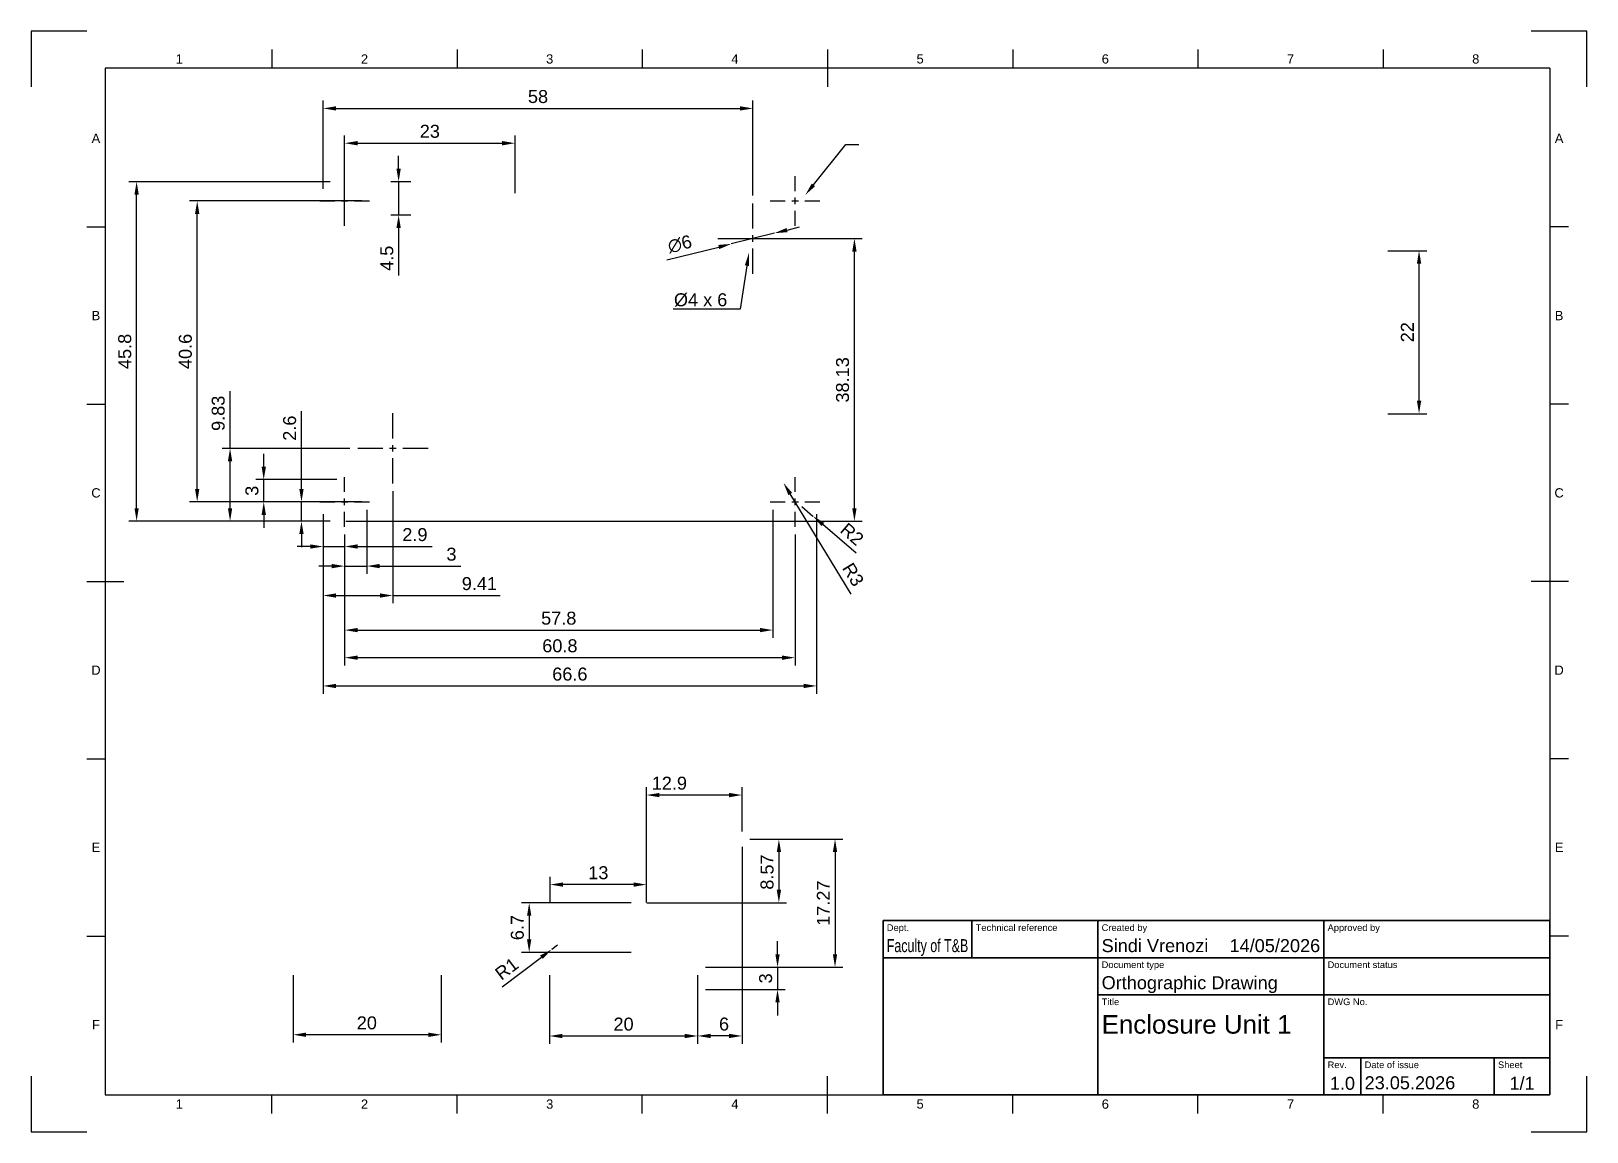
# Paper-space layout 'Box Adafruit+Xiao v11' of a CAD drawing. Header units: millimetres. Extents: x 0 to 420, y 0 to 297.
import ezdxf
from ezdxf import colors
from ezdxf.entities.mleader import LeaderData, LeaderLine
from ezdxf.enums import TextEntityAlignment as Align
from ezdxf.math import Vec2, Vec3

# ---------------------------------------------------------------- set-up
doc = ezdxf.new("R2010")
doc.units = ezdxf.units.MM
doc.header["$LTSCALE"] = 0.75
doc.linetypes.add('CENTER2', pattern=[28.575, 19.05, -3.175, 3.175, -3.175])
for name, color, linetype, lineweight in [('BORDER', 7, 'Continuous', 25), ('FD_Dimensions', 7, 'Continuous', 25), ('Hole Notes', 7, 'Continuous', 25), ('Smart Centers', 7, 'CENTER2', 25), ('TITLEBLOCK', 7, 'Continuous', 35)]:
    doc.layers.add(name, color=color, linetype=linetype, lineweight=lineweight)
doc.styles.add('FusionTitle', font='arial.ttf')
doc.styles.get("Standard").update_dxf_attribs({"font": 'arial.ttf'})
doc.dimstyles.new('Dim-ISO-25', dxfattribs={"dimtxt": 3.5, "dimasz": 3.5, "dimexe": 2.1, "dimexo": 2.1, "dimgap": 1.4, "dimtad": 1, "dimzin": 12, "dimdsep": 46, "dimtxsty": 'Standard', "dimcen": 0, "dimazin": 3, "dimtp": 0.1, "dimtm": 0.1, "dimtfac": 0.714286, "dimtmove": 0, "dimatfit": 3, "dimfxl": 1, "dimtzin": 12, "dimarcsym": 0})

# ---------------------------------------------------------------- blocks, each defined once
blk = doc.blocks.new('ISO_A3_SHEET')
at = {"layer": 'BORDER'}
for p, q in [((65, 292), (65, 287)), ((115, 292), (115, 287)), ((165, 292), (165, 287)), ((215, 292), (215, 282)), ((265, 292), (265, 287)), ((315, 292), (315, 287)), ((365, 292), (365, 287)), ((410, 287), (20, 287)), ((20, 287), (20, 10)), ((410, 287), (410, 10)), ((15, 244.16666), (20, 244.16666)), ((415, 244.16666), (410, 244.16666)), ((15, 196.33333), (20, 196.33333)), ((415, 196.33333), (410, 196.33333)), ((15, 148.5), (25, 148.5)), ((415, 148.5), (405, 148.5)), ((15, 100.66667), (20, 100.66667)), ((415, 100.66667), (410, 100.66667)), ((15, 52.83334), (20, 52.83334)), ((415, 52.83334), (410, 52.83334)), ((215, 5), (215, 15)), ((20, 10), (410, 10)), ((65, 5), (65, 10)), ((115, 5), (115, 10)), ((165, 5), (165, 10)), ((265, 5), (265, 10)), ((315, 5), (315, 10)), ((365, 5), (365, 10))]:
    blk.add_line(p, q, dxfattribs=at)
at = {"layer": 'Defpoints'}
for p, q in [((15, 297), (0, 297)), ((0, 297), (0, 282)), ((420, 297), (405, 297)), ((420, 282), (420, 297)), ((0, 15), (0, 0)), ((420, 0), (420, 15)), ((0, 0), (15, 0)), ((405, 0), (420, 0))]:
    blk.add_line(p, q, dxfattribs=at)
at = {"layer": 'BORDER', "style": 'FusionTitle'}
for s, p in [('1', (40, 289.5)), ('2', (90, 289.5)), ('3', (140, 289.5)), ('4', (190, 289.5)), ('5', (240, 289.5)), ('6', (290, 289.5)), ('7', (340, 289.5)), ('8', (390, 289.5)), ('A', (17.5, 268.08333)), ('A', (412.5, 268.08333)), ('B', (17.5, 220.25)), ('B', (412.5, 220.25)), ('C', (17.5, 172.41667)), ('C', (412.5, 172.41667)), ('D', (17.5, 124.58334)), ('D', (412.5, 124.58334)), ('E', (17.5, 76.75001)), ('E', (412.5, 76.75001)), ('F', (17.5, 28.91668)), ('F', (412.5, 28.91668)), ('1', (40, 7.5)), ('2', (90, 7.5)), ('3', (140, 7.5)), ('4', (190, 7.5)), ('5', (240, 7.5)), ('6', (290, 7.5)), ('7', (340, 7.5)), ('8', (390, 7.5))]:
    blk.add_text(s, height=2.5, dxfattribs=at).set_placement(p, align=Align.MIDDLE)
blk = doc.blocks.new('*U23')
at = {"layer": 'Smart Centers', "color": 0, "ltscale": 0.75, "transparency": 16777216}
for p, q in [((0, 2.68), (0, 6.7)), ((-6.7, 0), (-2.68, 0)), ((2.68, 0), (6.7, 0)), ((0, -6.7), (0, -2.68))]:
    blk.add_line(p, q, dxfattribs=at)
at = {"layer": 'Smart Centers', "color": 0, "linetype": 'Continuous', "ltscale": 0.75, "transparency": 16777216}
for p, q in [((-0.89, 0), (0.89, 0)), ((0, -0.89), (0, 0.89))]:
    blk.add_line(p, q, dxfattribs=at)
blk = doc.blocks.new('*U24')
at = {"layer": 'Smart Centers', "color": 0, "ltscale": 0.75, "transparency": 16777216}
for p, q in [((0, 2.68), (0, 7.5)), ((-7.5, 0), (-2.68, 0)), ((2.68, 0), (7.5, 0)), ((0, -7.5), (0, -2.68))]:
    blk.add_line(p, q, dxfattribs=at)
at = {"layer": 'Smart Centers', "color": 0, "linetype": 'Continuous', "ltscale": 0.75, "transparency": 16777216}
for p, q in [((-0.89, 0), (0.89, 0)), ((0, -0.89), (0, 0.89))]:
    blk.add_line(p, q, dxfattribs=at)
blk = doc.blocks.new('*U25')
at = {"layer": 'Smart Centers', "color": 0, "ltscale": 0.75, "transparency": 16777216}
for p, q in [((0, 2.68), (0, 7.5)), ((-7.5, 0), (-2.68, 0)), ((2.68, 0), (7.5, 0)), ((0, -7.5), (0, -2.68))]:
    blk.add_line(p, q, dxfattribs=at)
at = {"layer": 'Smart Centers', "color": 0, "linetype": 'Continuous', "ltscale": 0.75, "transparency": 16777216}
for p, q in [((-0.89, 0), (0.89, 0)), ((0, -0.89), (0, 0.89))]:
    blk.add_line(p, q, dxfattribs=at)
blk = doc.blocks.new('*U26')
at = {"layer": 'Smart Centers', "color": 0, "ltscale": 0.75, "transparency": 16777216}
for p, q in [((0, 2.68), (0, 6.7)), ((-6.7, 0), (-2.68, 0)), ((2.68, 0), (6.7, 0)), ((0, -6.7), (0, -2.68))]:
    blk.add_line(p, q, dxfattribs=at)
at = {"layer": 'Smart Centers', "color": 0, "linetype": 'Continuous', "ltscale": 0.75, "transparency": 16777216}
for p, q in [((-0.89, 0), (0.89, 0)), ((0, -0.89), (0, 0.89))]:
    blk.add_line(p, q, dxfattribs=at)
blk = doc.blocks.new('*U27')
at = {"layer": 'Smart Centers', "color": 0, "ltscale": 0.75, "transparency": 16777216}
for p, q in [((0, 2.68), (0, 6.7)), ((-6.7, 0), (-2.68, 0)), ((2.68, 0), (6.7, 0)), ((0, -6.7), (0, -2.68))]:
    blk.add_line(p, q, dxfattribs=at)
at = {"layer": 'Smart Centers', "color": 0, "linetype": 'Continuous', "ltscale": 0.75, "transparency": 16777216}
for p, q in [((-0.89, 0), (0.89, 0)), ((0, -0.89), (0, 0.89))]:
    blk.add_line(p, q, dxfattribs=at)
blk = doc.blocks.new('*U28')
at = {"layer": 'Smart Centers', "color": 0, "ltscale": 0.75, "transparency": 16777216}
for p, q in [((0, 2.68), (0, 6.7)), ((-6.7, 0), (-2.68, 0)), ((2.68, 0), (6.7, 0)), ((0, -6.7), (0, -2.68))]:
    blk.add_line(p, q, dxfattribs=at)
at = {"layer": 'Smart Centers', "color": 0, "linetype": 'Continuous', "ltscale": 0.75, "transparency": 16777216}
for p, q in [((-0.89, 0), (0.89, 0)), ((0, -0.89), (0, 0.89))]:
    blk.add_line(p, q, dxfattribs=at)
blk = doc.blocks.new('*U29')
at = {"layer": 'Smart Centers', "color": 0, "ltscale": 0.75, "transparency": 16777216}
for p, q in [((0, 2.68), (0, 9.5)), ((-9.5, 0), (-2.68, 0)), ((2.68, 0), (9.5, 0)), ((0, -9.5), (0, -2.68))]:
    blk.add_line(p, q, dxfattribs=at)
at = {"layer": 'Smart Centers', "color": 0, "linetype": 'Continuous', "ltscale": 0.75, "transparency": 16777216}
for p, q in [((-0.89, 0), (0.89, 0)), ((0, -0.89), (0, 0.89))]:
    blk.add_line(p, q, dxfattribs=at)
blk = doc.blocks.new('*U30')
at = {"layer": 'Smart Centers', "color": 0, "ltscale": 0.75, "transparency": 16777216}
for p, q in [((0, 2.68), (0, 9.5)), ((-9.5, 0), (-2.68, 0)), ((2.68, 0), (9.5, 0)), ((0, -9.5), (0, -2.68))]:
    blk.add_line(p, q, dxfattribs=at)
at = {"layer": 'Smart Centers', "color": 0, "linetype": 'Continuous', "ltscale": 0.75, "transparency": 16777216}
for p, q in [((-0.89, 0), (0.89, 0)), ((0, -0.89), (0, 0.89))]:
    blk.add_line(p, q, dxfattribs=at)
blk = doc.blocks.new('*D35')
at = {"layer": 'Defpoints', "color": 0, "transparency": 16777216}
for p in [(78.84, 168.78), (212.04, 168.78), (212.04, 120.32)]:
    blk.add_point(p, dxfattribs=at)
at = {"layer": 'FD_Dimensions', "color": 0, "lineweight": -2, "transparency": 16777216}
for p, q in [((78.84, 166.68), (78.84, 118.22)), ((212.04, 166.68), (212.04, 118.22)), ((82.34, 120.32), (208.54, 120.32))]:
    blk.add_line(p, q, dxfattribs=at)
at = {"layer": 'FD_Dimensions', "color": 0, "transparency": 16777216}
for points in [[(82.34, 120.9), (82.34, 119.73), (78.84, 120.32)], [(208.54, 120.9), (208.54, 119.73), (212.04, 120.32)]]:
    blk.add_solid(points, dxfattribs=at)
at = {"layer": 'FD_Dimensions', "color": 0, "transparency": 16777216, "insert": (145.44, 123.5), "char_height": 3.5, "attachment_point": 5}
blk.add_mtext('66.6', dxfattribs=at)
blk = doc.blocks.new('*D36')
at = {"layer": 'Defpoints', "color": 0, "transparency": 16777216}
for p in [(28.48, 256.38), (82.84, 256.38), (82.84, 164.78)]:
    blk.add_point(p, dxfattribs=at)
at = {"layer": 'FD_Dimensions', "color": 0, "lineweight": -2, "transparency": 16777216}
for p, q in [((80.74, 256.38), (26.38, 256.38)), ((28.48, 168.28), (28.48, 252.88)), ((80.74, 164.78), (26.38, 164.78))]:
    blk.add_line(p, q, dxfattribs=at)
at = {"layer": 'FD_Dimensions', "color": 0, "transparency": 16777216}
for points in [[(27.9, 252.88), (29.06, 252.88), (28.48, 256.38)], [(27.9, 168.28), (29.06, 168.28), (28.48, 164.78)]]:
    blk.add_solid(points, dxfattribs=at)
at = {"layer": 'FD_Dimensions', "color": 0, "transparency": 16777216, "insert": (25.29, 210.58), "char_height": 3.5, "attachment_point": 5, "rotation": 90}
blk.add_mtext('45.8', dxfattribs=at)
blk = doc.blocks.new('*D38')
at = {"layer": 'Defpoints', "color": 0, "transparency": 16777216}
for p in [(189.02, 239.59), (200.67, 242.48)]:
    blk.add_point(p, dxfattribs=at)
at = {"layer": 'FD_Dimensions', "color": 0, "lineweight": -2, "transparency": 16777216}
for p, q in [((204.07, 243.32), (207.46, 244.16)), ((200.67, 242.48), (189.02, 239.59)), ((171.6, 235.26), (185.63, 238.74))]:
    blk.add_line(p, q, dxfattribs=at)
at = {"layer": 'FD_Dimensions', "color": 0, "transparency": 16777216}
for points in [[(203.93, 243.89), (204.21, 242.76), (200.67, 242.48)], [(185.49, 239.31), (185.77, 238.18), (189.02, 239.59)]]:
    blk.add_solid(points, dxfattribs=at)
at = {"layer": 'FD_Dimensions', "color": 0, "transparency": 16777216, "insert": (175.12, 239.52), "char_height": 3.5, "attachment_point": 5, "rotation": 13.9412}
blk.add_mtext('∅6', dxfattribs=at)
blk = doc.blocks.new('*D39')
at = {"layer": 'Defpoints', "color": 0, "transparency": 16777216}
for p in [(194.85, 276.14), (78.84, 252.38), (194.85, 250.53)]:
    blk.add_point(p, dxfattribs=at)
at = {"layer": 'FD_Dimensions', "color": 0, "lineweight": -2, "transparency": 16777216}
for p, q in [((78.84, 254.48), (78.84, 278.24)), ((194.85, 252.63), (194.85, 278.24)), ((82.34, 276.14), (191.35, 276.14))]:
    blk.add_line(p, q, dxfattribs=at)
at = {"layer": 'FD_Dimensions', "color": 0, "transparency": 16777216}
for points in [[(82.34, 276.73), (82.34, 275.56), (78.84, 276.14)], [(191.35, 276.73), (191.35, 275.56), (194.85, 276.14)]]:
    blk.add_solid(points, dxfattribs=at)
at = {"layer": 'FD_Dimensions', "color": 0, "transparency": 16777216, "insert": (136.84, 279.33), "char_height": 3.5, "attachment_point": 5}
blk.add_mtext('58', dxfattribs=at)
blk = doc.blocks.new('*D40')
at = {"layer": 'Defpoints', "color": 0, "transparency": 16777216}
for p in [(185.35, 241.03), (222.26, 241.03), (82.84, 164.78)]:
    blk.add_point(p, dxfattribs=at)
at = {"layer": 'FD_Dimensions', "color": 0, "lineweight": -2, "transparency": 16777216}
for p, q in [((187.45, 241.03), (224.36, 241.03)), ((222.26, 168.28), (222.26, 237.53)), ((84.94, 164.78), (224.36, 164.78))]:
    blk.add_line(p, q, dxfattribs=at)
at = {"layer": 'FD_Dimensions', "color": 0, "transparency": 16777216}
for points in [[(221.68, 237.53), (222.84, 237.53), (222.26, 241.03)], [(221.68, 168.28), (222.84, 168.28), (222.26, 164.78)]]:
    blk.add_solid(points, dxfattribs=at)
at = {"layer": 'FD_Dimensions', "color": 0, "transparency": 16777216, "insert": (219.07, 202.9), "char_height": 3.5, "attachment_point": 5, "rotation": 90}
blk.add_mtext('38.13', dxfattribs=at)
blk = doc.blocks.new('*D41')
at = {"layer": 'Defpoints', "color": 0, "transparency": 16777216}
for p in [(53.71, 184.43), (88.16, 184.43), (82.84, 164.78)]:
    blk.add_point(p, dxfattribs=at)
at = {"layer": 'FD_Dimensions', "color": 0, "lineweight": -2, "transparency": 16777216}
for p, q in [((53.71, 184.43), (53.71, 199.83)), ((86.06, 184.43), (51.61, 184.43)), ((53.71, 168.28), (53.71, 180.93)), ((80.74, 164.78), (51.61, 164.78))]:
    blk.add_line(p, q, dxfattribs=at)
at = {"layer": 'FD_Dimensions', "color": 0, "transparency": 16777216}
for points in [[(53.13, 180.93), (54.29, 180.93), (53.71, 184.43)], [(53.13, 168.28), (54.29, 168.28), (53.71, 164.78)]]:
    blk.add_solid(points, dxfattribs=at)
at = {"layer": 'FD_Dimensions', "color": 0, "transparency": 16777216, "insert": (50.52, 193.88), "char_height": 3.5, "attachment_point": 5, "rotation": 90}
blk.add_mtext('9.83', dxfattribs=at)
blk = doc.blocks.new('*D42')
at = {"layer": 'Defpoints', "color": 0, "transparency": 16777216}
for p in [(97.66, 174.93), (78.84, 168.78), (97.66, 144.72)]:
    blk.add_point(p, dxfattribs=at)
at = {"layer": 'FD_Dimensions', "color": 0, "lineweight": -2, "transparency": 16777216}
for p, q in [((97.66, 172.83), (97.66, 142.62)), ((78.84, 166.68), (78.84, 142.62)), ((82.34, 144.72), (94.16, 144.72)), ((97.66, 144.72), (126.63, 144.72))]:
    blk.add_line(p, q, dxfattribs=at)
at = {"layer": 'FD_Dimensions', "color": 0, "transparency": 16777216}
for points in [[(82.34, 145.3), (82.34, 144.14), (78.84, 144.72)], [(94.16, 145.3), (94.16, 144.14), (97.66, 144.72)]]:
    blk.add_solid(points, dxfattribs=at)
at = {"layer": 'FD_Dimensions', "color": 0, "transparency": 16777216, "insert": (121.02, 147.91), "char_height": 3.5, "attachment_point": 5}
blk.add_mtext('9.41', dxfattribs=at)
blk = doc.blocks.new('*D43')
at = {"layer": 'Defpoints', "color": 0, "transparency": 16777216}
for p in [(191.94, 78.97), (179.94, 44.42), (217.03, 44.42)]:
    blk.add_point(p, dxfattribs=at)
at = {"layer": 'FD_Dimensions', "color": 0, "lineweight": -2, "transparency": 16777216}
for p, q in [((194.04, 78.97), (219.13, 78.97)), ((217.03, 75.47), (217.03, 47.92)), ((182.04, 44.42), (219.13, 44.42))]:
    blk.add_line(p, q, dxfattribs=at)
at = {"layer": 'FD_Dimensions', "color": 0, "transparency": 16777216}
for points in [[(216.44, 75.47), (217.61, 75.47), (217.03, 78.97)], [(216.44, 47.92), (217.61, 47.92), (217.03, 44.42)]]:
    blk.add_solid(points, dxfattribs=at)
at = {"layer": 'FD_Dimensions', "color": 0, "transparency": 16777216, "insert": (213.87, 61.7), "char_height": 3.5, "attachment_point": 5, "rotation": 90}
blk.add_mtext('17.27', dxfattribs=at)
blk = doc.blocks.new('*D44')
at = {"layer": 'Defpoints', "color": 0, "transparency": 16777216}
for p in [(166.13, 90.88), (191.94, 78.97), (166.13, 59.82)]:
    blk.add_point(p, dxfattribs=at)
at = {"layer": 'FD_Dimensions', "color": 0, "lineweight": -2, "transparency": 16777216}
for p, q in [((166.13, 61.92), (166.13, 92.98)), ((191.94, 81.07), (191.94, 92.98)), ((188.44, 90.88), (169.63, 90.88))]:
    blk.add_line(p, q, dxfattribs=at)
at = {"layer": 'FD_Dimensions', "color": 0, "transparency": 16777216}
for points in [[(169.63, 91.46), (169.63, 90.29), (166.13, 90.88)], [(188.44, 91.46), (188.44, 90.29), (191.94, 90.88)]]:
    blk.add_solid(points, dxfattribs=at)
at = {"layer": 'FD_Dimensions', "color": 0, "transparency": 16777216, "insert": (172.31, 94.06), "char_height": 3.5, "attachment_point": 5}
blk.add_mtext('12.9', dxfattribs=at)
blk = doc.blocks.new('*D45')
at = {"layer": 'Defpoints', "color": 0, "transparency": 16777216}
for p in [(191.94, 78.97), (164.13, 61.82), (201.87, 61.82)]:
    blk.add_point(p, dxfattribs=at)
at = {"layer": 'FD_Dimensions', "color": 0, "lineweight": -2, "transparency": 16777216}
for p, q in [((194.04, 78.97), (203.97, 78.97)), ((201.87, 75.47), (201.87, 65.32)), ((166.23, 61.82), (203.97, 61.82))]:
    blk.add_line(p, q, dxfattribs=at)
at = {"layer": 'FD_Dimensions', "color": 0, "transparency": 16777216}
for points in [[(201.29, 75.47), (202.46, 75.47), (201.87, 78.97)], [(201.29, 65.32), (202.46, 65.32), (201.87, 61.82)]]:
    blk.add_solid(points, dxfattribs=at)
at = {"layer": 'FD_Dimensions', "color": 0, "transparency": 16777216, "insert": (198.69, 70.1), "char_height": 3.5, "attachment_point": 5, "rotation": 90}
blk.add_mtext('8.57', dxfattribs=at)
blk = doc.blocks.new('*D46')
at = {"layer": 'Defpoints', "color": 0, "transparency": 16777216}
for p in [(191.94, 78.97), (179.94, 44.42), (179.94, 25.88)]:
    blk.add_point(p, dxfattribs=at)
at = {"layer": 'FD_Dimensions', "color": 0, "lineweight": -2, "transparency": 16777216}
for p, q in [((191.94, 76.87), (191.94, 23.78)), ((179.94, 42.32), (179.94, 23.78)), ((188.44, 25.88), (183.44, 25.88))]:
    blk.add_line(p, q, dxfattribs=at)
at = {"layer": 'FD_Dimensions', "color": 0, "transparency": 16777216}
for points in [[(183.44, 26.46), (183.44, 25.3), (179.94, 25.88)], [(188.44, 26.46), (188.44, 25.3), (191.94, 25.88)]]:
    blk.add_solid(points, dxfattribs=at)
at = {"layer": 'FD_Dimensions', "color": 0, "transparency": 16777216, "insert": (187.06, 29.07), "char_height": 3.5, "attachment_point": 5}
blk.add_mtext('6', dxfattribs=at)
blk = doc.blocks.new('*D47')
at = {"layer": 'Defpoints', "color": 0, "transparency": 16777216}
for p in [(140.13, 66.72), (140.13, 59.82), (166.13, 59.82)]:
    blk.add_point(p, dxfattribs=at)
at = {"layer": 'FD_Dimensions', "color": 0, "lineweight": -2, "transparency": 16777216}
for p, q in [((140.13, 61.92), (140.13, 68.82)), ((166.13, 61.92), (166.13, 68.82)), ((162.63, 66.72), (143.63, 66.72))]:
    blk.add_line(p, q, dxfattribs=at)
at = {"layer": 'FD_Dimensions', "color": 0, "transparency": 16777216}
for points in [[(143.63, 67.3), (143.63, 66.13), (140.13, 66.72)], [(162.63, 67.3), (162.63, 66.13), (166.13, 66.72)]]:
    blk.add_solid(points, dxfattribs=at)
at = {"layer": 'FD_Dimensions', "color": 0, "transparency": 16777216, "insert": (153.13, 69.9), "char_height": 3.5, "attachment_point": 5}
blk.add_mtext('13', dxfattribs=at)
blk = doc.blocks.new('*D48')
at = {"layer": 'Defpoints', "color": 0, "transparency": 16777216}
for p in [(164.13, 61.82), (134.46, 48.42), (164.13, 48.42)]:
    blk.add_point(p, dxfattribs=at)
at = {"layer": 'FD_Dimensions', "color": 0, "lineweight": -2, "transparency": 16777216}
for p, q in [((162.03, 61.82), (132.36, 61.82)), ((134.46, 58.32), (134.46, 51.92)), ((162.03, 48.42), (132.36, 48.42))]:
    blk.add_line(p, q, dxfattribs=at)
at = {"layer": 'FD_Dimensions', "color": 0, "transparency": 16777216}
for points in [[(133.88, 58.32), (135.04, 58.32), (134.46, 61.82)], [(133.88, 51.92), (135.04, 51.92), (134.46, 48.42)]]:
    blk.add_solid(points, dxfattribs=at)
at = {"layer": 'FD_Dimensions', "color": 0, "transparency": 16777216, "insert": (131.27, 55.12), "char_height": 3.5, "attachment_point": 5, "rotation": 90}
blk.add_mtext('6.7', dxfattribs=at)
blk = doc.blocks.new('*D49')
at = {"layer": 'Defpoints', "color": 0, "transparency": 16777216}
for p in [(84.64, 163.28), (206.24, 163.28), (206.24, 127.95)]:
    blk.add_point(p, dxfattribs=at)
at = {"layer": 'FD_Dimensions', "color": 0, "lineweight": -2, "transparency": 16777216}
for p, q in [((84.64, 161.18), (84.64, 125.85)), ((206.24, 161.18), (206.24, 125.85)), ((88.14, 127.95), (202.74, 127.95))]:
    blk.add_line(p, q, dxfattribs=at)
at = {"layer": 'FD_Dimensions', "color": 0, "transparency": 16777216}
for points in [[(88.14, 128.53), (88.14, 127.36), (84.64, 127.95)], [(202.74, 128.53), (202.74, 127.36), (206.24, 127.95)]]:
    blk.add_solid(points, dxfattribs=at)
at = {"layer": 'FD_Dimensions', "color": 0, "transparency": 16777216, "insert": (142.75, 131.13), "char_height": 3.5, "attachment_point": 5}
blk.add_mtext('60.8', dxfattribs=at)
blk = doc.blocks.new('*D50')
at = {"layer": 'Defpoints', "color": 0, "transparency": 16777216}
for p in [(200.24, 169.98), (84.64, 163.28), (200.24, 135.39)]:
    blk.add_point(p, dxfattribs=at)
at = {"layer": 'FD_Dimensions', "color": 0, "lineweight": -2, "transparency": 16777216}
for p, q in [((200.24, 167.88), (200.24, 133.29)), ((84.64, 161.18), (84.64, 133.29)), ((88.14, 135.39), (196.74, 135.39))]:
    blk.add_line(p, q, dxfattribs=at)
at = {"layer": 'FD_Dimensions', "color": 0, "transparency": 16777216}
for points in [[(88.14, 135.97), (88.14, 134.81), (84.64, 135.39)], [(196.74, 135.97), (196.74, 134.81), (200.24, 135.39)]]:
    blk.add_solid(points, dxfattribs=at)
at = {"layer": 'FD_Dimensions', "color": 0, "transparency": 16777216, "insert": (142.44, 138.58), "char_height": 3.5, "attachment_point": 5}
blk.add_mtext('57.8', dxfattribs=at)
blk = doc.blocks.new('*D51')
at = {"layer": 'Defpoints', "color": 0, "transparency": 16777216}
for p in [(44.84, 251.18), (91.34, 251.18), (91.34, 169.98)]:
    blk.add_point(p, dxfattribs=at)
at = {"layer": 'FD_Dimensions', "color": 0, "lineweight": -2, "transparency": 16777216}
for p, q in [((89.24, 251.18), (42.74, 251.18)), ((44.84, 173.48), (44.84, 247.68)), ((89.24, 169.98), (42.74, 169.98))]:
    blk.add_line(p, q, dxfattribs=at)
at = {"layer": 'FD_Dimensions', "color": 0, "transparency": 16777216}
for points in [[(44.25, 247.68), (45.42, 247.68), (44.84, 251.18)], [(44.25, 173.48), (45.42, 173.48), (44.84, 169.98)]]:
    blk.add_solid(points, dxfattribs=at)
at = {"layer": 'FD_Dimensions', "color": 0, "transparency": 16777216, "insert": (41.65, 210.58), "char_height": 3.5, "attachment_point": 5, "rotation": 90}
blk.add_mtext('40.6', dxfattribs=at)
blk = doc.blocks.new('*D52')
at = {"layer": 'Defpoints', "color": 0, "transparency": 16777216}
for p in [(90.64, 169.98), (84.64, 163.28), (90.64, 152.66)]:
    blk.add_point(p, dxfattribs=at)
at = {"layer": 'FD_Dimensions', "color": 0, "lineweight": -2, "transparency": 16777216}
for p, q in [((90.64, 167.88), (90.64, 150.56)), ((84.64, 161.18), (84.64, 150.56)), ((81.14, 152.66), (77.64, 152.66)), ((84.64, 152.66), (90.64, 152.66)), ((94.14, 152.66), (116.02, 152.66))]:
    blk.add_line(p, q, dxfattribs=at)
at = {"layer": 'FD_Dimensions', "color": 0, "transparency": 16777216}
for points in [[(81.14, 153.24), (81.14, 152.07), (84.64, 152.66)], [(94.14, 153.24), (94.14, 152.07), (90.64, 152.66)]]:
    blk.add_solid(points, dxfattribs=at)
at = {"layer": 'FD_Dimensions', "color": 0, "transparency": 16777216, "insert": (113.48, 155.85), "char_height": 3.5, "attachment_point": 5}
blk.add_mtext('3', dxfattribs=at)
blk = doc.blocks.new('*D53')
at = {"layer": 'Defpoints', "color": 0, "transparency": 16777216}
for p in [(62.8, 175.98), (84.64, 175.98), (91.34, 169.98)]:
    blk.add_point(p, dxfattribs=at)
at = {"layer": 'FD_Dimensions', "color": 0, "lineweight": -2, "transparency": 16777216}
for p, q in [((62.8, 179.48), (62.8, 182.98)), ((82.54, 175.98), (60.7, 175.98)), ((62.8, 169.98), (62.8, 175.98)), ((89.24, 169.98), (60.7, 169.98)), ((62.8, 166.48), (62.8, 162.98))]:
    blk.add_line(p, q, dxfattribs=at)
at = {"layer": 'FD_Dimensions', "color": 0, "transparency": 16777216}
for points in [[(62.22, 179.48), (63.39, 179.48), (62.8, 175.98)], [(62.22, 166.48), (63.39, 166.48), (62.8, 169.98)]]:
    blk.add_solid(points, dxfattribs=at)
at = {"layer": 'FD_Dimensions', "color": 0, "transparency": 16777216, "insert": (59.62, 172.98), "char_height": 3.5, "attachment_point": 5, "rotation": 90}
blk.add_mtext('3', dxfattribs=at)
blk = doc.blocks.new('*D54')
at = {"layer": 'Defpoints', "color": 0, "transparency": 16777216}
for p in [(70.74, 44.42), (110.74, 44.42), (70.74, 26.2)]:
    blk.add_point(p, dxfattribs=at)
at = {"layer": 'FD_Dimensions', "color": 0, "lineweight": -2, "transparency": 16777216}
for p, q in [((70.74, 42.32), (70.74, 24.1)), ((110.74, 42.32), (110.74, 24.1)), ((107.24, 26.2), (74.24, 26.2))]:
    blk.add_line(p, q, dxfattribs=at)
at = {"layer": 'FD_Dimensions', "color": 0, "transparency": 16777216}
for points in [[(74.24, 26.78), (74.24, 25.62), (70.74, 26.2)], [(107.24, 26.78), (107.24, 25.62), (110.74, 26.2)]]:
    blk.add_solid(points, dxfattribs=at)
at = {"layer": 'FD_Dimensions', "color": 0, "transparency": 16777216, "insert": (90.63, 29.39), "char_height": 3.5, "attachment_point": 5}
blk.add_mtext('20', dxfattribs=at)
blk = doc.blocks.new('*D55')
at = {"layer": 'Defpoints', "color": 0, "transparency": 16777216}
for p in [(139.94, 44.42), (179.94, 44.42), (139.94, 25.86)]:
    blk.add_point(p, dxfattribs=at)
at = {"layer": 'FD_Dimensions', "color": 0, "lineweight": -2, "transparency": 16777216}
for p, q in [((139.94, 42.32), (139.94, 23.76)), ((179.94, 42.32), (179.94, 23.76)), ((176.44, 25.86), (143.44, 25.86))]:
    blk.add_line(p, q, dxfattribs=at)
at = {"layer": 'FD_Dimensions', "color": 0, "transparency": 16777216}
for points in [[(143.44, 26.45), (143.44, 25.28), (139.94, 25.86)], [(176.44, 26.45), (176.44, 25.28), (179.94, 25.86)]]:
    blk.add_solid(points, dxfattribs=at)
at = {"layer": 'FD_Dimensions', "color": 0, "transparency": 16777216, "insert": (159.94, 29.05), "char_height": 3.5, "attachment_point": 5}
blk.add_mtext('20', dxfattribs=at)
blk = doc.blocks.new('*D56')
at = {"layer": 'Defpoints', "color": 0, "transparency": 16777216}
for p in [(179.94, 44.42), (179.94, 38.42), (201.5, 38.42)]:
    blk.add_point(p, dxfattribs=at)
at = {"layer": 'FD_Dimensions', "color": 0, "lineweight": -2, "transparency": 16777216}
for p, q in [((201.5, 47.92), (201.5, 51.42)), ((182.04, 44.42), (203.6, 44.42)), ((201.5, 44.42), (201.5, 38.42)), ((182.04, 38.42), (203.6, 38.42)), ((201.5, 34.92), (201.5, 31.42))]:
    blk.add_line(p, q, dxfattribs=at)
at = {"layer": 'FD_Dimensions', "color": 0, "transparency": 16777216}
for points in [[(200.92, 47.92), (202.08, 47.92), (201.5, 44.42)], [(200.92, 34.92), (202.08, 34.92), (201.5, 38.42)]]:
    blk.add_solid(points, dxfattribs=at)
at = {"layer": 'FD_Dimensions', "color": 0, "transparency": 16777216, "insert": (198.31, 41.42), "char_height": 3.5, "attachment_point": 5, "rotation": 90}
blk.add_mtext('3', dxfattribs=at)
blk = doc.blocks.new('*D57')
at = {"layer": 'Defpoints', "color": 0, "transparency": 16777216}
for p in [(142.13, 50.42), (140.53, 49.22)]:
    blk.add_point(p, dxfattribs=at)
at = {"layer": 'FD_Dimensions', "color": 0, "lineweight": -2, "transparency": 16777216}
for p, q in [((142.13, 50.42), (140.53, 49.22)), ((127.2, 39.15), (137.74, 47.11))]:
    blk.add_line(p, q, dxfattribs=at)
at = {"layer": 'FD_Dimensions', "color": 0, "transparency": 16777216}
blk.add_solid([(137.39, 47.58), (138.09, 46.65), (140.53, 49.22)], dxfattribs=at)
at = {"layer": 'FD_Dimensions', "color": 0, "transparency": 16777216, "insert": (128.39, 44.01), "char_height": 3.5, "attachment_point": 5, "rotation": 37.0423}
blk.add_mtext('R1', dxfattribs=at)
blk = doc.blocks.new('*D58')
at = {"layer": 'Defpoints', "color": 0, "transparency": 16777216}
for p in [(78.84, 168.78), (84.64, 163.28), (84.64, 157.94)]:
    blk.add_point(p, dxfattribs=at)
at = {"layer": 'FD_Dimensions', "color": 0, "lineweight": -2, "transparency": 16777216}
for p, q in [((78.84, 166.68), (78.84, 155.84)), ((84.64, 161.18), (84.64, 155.84)), ((75.34, 157.94), (71.84, 157.94)), ((78.84, 157.94), (84.64, 157.94)), ((88.14, 157.94), (108.23, 157.94))]:
    blk.add_line(p, q, dxfattribs=at)
at = {"layer": 'FD_Dimensions', "color": 0, "transparency": 16777216}
for points in [[(75.34, 158.52), (75.34, 157.36), (78.84, 157.94)], [(88.14, 158.52), (88.14, 157.36), (84.64, 157.94)]]:
    blk.add_solid(points, dxfattribs=at)
at = {"layer": 'FD_Dimensions', "color": 0, "transparency": 16777216, "insert": (103.61, 161.13), "char_height": 3.5, "attachment_point": 5}
blk.add_mtext('2.9', dxfattribs=at)
blk = doc.blocks.new('*D59')
at = {"layer": 'Defpoints', "color": 0, "transparency": 16777216}
for p in [(72.99, 169.98), (77.94, 169.98), (82.84, 164.78)]:
    blk.add_point(p, dxfattribs=at)
at = {"layer": 'FD_Dimensions', "color": 0, "lineweight": -2, "transparency": 16777216}
for p, q in [((72.99, 173.48), (72.99, 194.49)), ((75.84, 169.98), (70.89, 169.98)), ((72.99, 164.78), (72.99, 169.98)), ((80.74, 164.78), (70.89, 164.78)), ((72.99, 161.28), (72.99, 157.78))]:
    blk.add_line(p, q, dxfattribs=at)
at = {"layer": 'FD_Dimensions', "color": 0, "transparency": 16777216}
for points in [[(72.41, 173.48), (73.57, 173.48), (72.99, 169.98)], [(72.41, 161.28), (73.57, 161.28), (72.99, 164.78)]]:
    blk.add_solid(points, dxfattribs=at)
at = {"layer": 'FD_Dimensions', "color": 0, "transparency": 16777216, "insert": (69.8, 189.87), "char_height": 3.5, "attachment_point": 5, "rotation": 90}
blk.add_mtext('2.6', dxfattribs=at)
blk = doc.blocks.new('*D60')
at = {"layer": 'Defpoints', "color": 0, "transparency": 16777216}
for p in [(130.64, 266.76), (130.64, 251.18), (84.64, 244.48)]:
    blk.add_point(p, dxfattribs=at)
at = {"layer": 'FD_Dimensions', "color": 0, "lineweight": -2, "transparency": 16777216}
for p, q in [((84.64, 246.58), (84.64, 268.86)), ((130.64, 253.28), (130.64, 268.86)), ((88.14, 266.76), (127.14, 266.76))]:
    blk.add_line(p, q, dxfattribs=at)
at = {"layer": 'FD_Dimensions', "color": 0, "transparency": 16777216}
for points in [[(88.14, 267.35), (88.14, 266.18), (84.64, 266.76)], [(127.14, 267.35), (127.14, 266.18), (130.64, 266.76)]]:
    blk.add_solid(points, dxfattribs=at)
at = {"layer": 'FD_Dimensions', "color": 0, "transparency": 16777216, "insert": (107.64, 269.95), "char_height": 3.5, "attachment_point": 5}
blk.add_mtext('23', dxfattribs=at)
blk = doc.blocks.new('*D61')
at = {"layer": 'Defpoints', "color": 0, "transparency": 16777216}
for p in [(208.04, 168.78), (211.07, 166.17)]:
    blk.add_point(p, dxfattribs=at)
at = {"layer": 'FD_Dimensions', "color": 0, "lineweight": -2, "transparency": 16777216}
for p, q in [((208.04, 168.78), (211.07, 166.17)), ((222.76, 156.13), (213.73, 163.89))]:
    blk.add_line(p, q, dxfattribs=at)
at = {"layer": 'FD_Dimensions', "color": 0, "transparency": 16777216}
blk.add_solid([(214.11, 164.33), (213.35, 163.45), (211.07, 166.17)], dxfattribs=at)
at = {"layer": 'FD_Dimensions', "color": 0, "transparency": 16777216, "insert": (221.63, 161.27), "char_height": 3.5, "attachment_point": 5, "rotation": 319.3426}
blk.add_mtext('R2', dxfattribs=at)
blk = doc.blocks.new('*D62')
at = {"layer": 'Defpoints', "color": 0, "transparency": 16777216}
for p in [(206.24, 169.98), (209.36, 164.85)]:
    blk.add_point(p, dxfattribs=at)
at = {"layer": 'FD_Dimensions', "color": 0, "lineweight": -2, "transparency": 16777216}
blk.add_line((221.38, 145.11), (204.94, 172.11), dxfattribs=at)
at = {"layer": 'FD_Dimensions', "color": 0, "transparency": 16777216}
blk.add_solid([(205.44, 172.42), (204.44, 171.81), (203.12, 175.1)], dxfattribs=at)
at = {"layer": 'FD_Dimensions', "color": 0, "transparency": 16777216, "insert": (221.91, 150.37), "char_height": 3.5, "attachment_point": 5, "rotation": 301.339}
blk.add_mtext('R3', dxfattribs=at)
blk = doc.blocks.new('*D63')
at = {"layer": 'Defpoints', "color": 0, "transparency": 16777216}
for p in [(99.21, 256.38), (104.64, 256.38), (104.64, 247.38)]:
    blk.add_point(p, dxfattribs=at)
at = {"layer": 'FD_Dimensions', "color": 0, "lineweight": -2, "transparency": 16777216}
for p, q in [((99.21, 259.88), (99.21, 263.38)), ((102.54, 256.38), (97.11, 256.38)), ((99.21, 256.38), (99.21, 247.38)), ((102.54, 247.38), (97.11, 247.38)), ((99.21, 243.88), (99.21, 231.04))]:
    blk.add_line(p, q, dxfattribs=at)
at = {"layer": 'FD_Dimensions', "color": 0, "transparency": 16777216}
for points in [[(98.63, 259.88), (99.8, 259.88), (99.21, 256.38)], [(98.63, 243.88), (99.8, 243.88), (99.21, 247.38)]]:
    blk.add_solid(points, dxfattribs=at)
at = {"layer": 'FD_Dimensions', "color": 0, "transparency": 16777216, "insert": (96.03, 235.71), "char_height": 3.5, "attachment_point": 5, "rotation": 90}
blk.add_mtext('4.5', dxfattribs=at)
blk = doc.blocks.new('*D65')
at = {"layer": 'Defpoints', "color": 0, "transparency": 16777216}
for p in [(364.19, 237.76), (374.69, 237.76), (364.19, 193.76)]:
    blk.add_point(p, dxfattribs=at)
at = {"layer": 'FD_Dimensions', "color": 0, "lineweight": -2, "transparency": 16777216}
for p, q in [((366.29, 237.76), (376.79, 237.76)), ((374.69, 197.26), (374.69, 234.26)), ((366.29, 193.76), (376.79, 193.76))]:
    blk.add_line(p, q, dxfattribs=at)
at = {"layer": 'FD_Dimensions', "color": 0, "transparency": 16777216}
for points in [[(374.11, 234.26), (375.28, 234.26), (374.69, 237.76)], [(374.11, 197.26), (375.28, 197.26), (374.69, 193.76)]]:
    blk.add_solid(points, dxfattribs=at)
at = {"layer": 'FD_Dimensions', "color": 0, "transparency": 16777216, "insert": (371.54, 215.76), "char_height": 3.5, "attachment_point": 5, "rotation": 90}
blk.add_mtext('22', dxfattribs=at)
blk = doc.blocks.new('ISO_TITLEBLOCK')
at = {"layer": 'TITLEBLOCK'}
for p, q in [((0, 47), (-180, 47)), ((-180, 47), (-180, 0)), ((-156, 37), (-156, 47)), ((-122, 0), (-122, 47)), ((-61, 0), (-61, 47)), ((0, 0), (0, 47)), ((-180, 37), (0, 37)), ((-122, 27), (0, 27)), ((-61, 10), (0, 10)), ((-51, 0), (-51, 10)), ((-15, 0), (-15, 10)), ((-180, 0), (0, 0))]:
    blk.add_line(p, q, dxfattribs=at)
at = {"layer": 'TITLEBLOCK', "style": 'FusionTitle'}
for s, p in [('Dept.', (-179, 46)), ('Technical reference', (-155, 46)), ('Created by', (-121, 46)), ('Approved by', (-60, 46)), ('Document type', (-121, 36)), ('Document status', (-60, 36)), ('Title', (-121, 26)), ('DWG No.', (-60, 26)), ('Rev.', (-60, 9)), ('Date of issue', (-50, 9)), ('Sheet', (-14, 9))]:
    blk.add_text(s, height=1.8, dxfattribs=at).set_placement(p, align=Align.TOP_LEFT)
for tag, height, p in [('DEPT', 3.5, (-179, 42)), ('TECHNICAL_REFERENCE', 3.5, (-155, 42)), ('CREATED_BY', 3.5, (-121, 42)), ('APPROVED_BY', 3.5, (-60, 42)), ('DOCUMENT_TYPE', 3.5, (-121, 32)), ('DOCUMENT_STATUS', 3.5, (-60, 32)), ('TITLE_1', 5, (-121, 21.5)), ('TITLE_2', 5, (-121, 14)), ('TITLE_3', 5, (-121, 6.5)), ('DATE_OF_ISSUE', 3.5, (-50, 5))]:
    blk.add_attdef(tag, text='', height=height, dxfattribs=at).set_placement(p, align=Align.TOP_LEFT)
for tag, p in [('CREATED_DATE', (-62, 42)), ('APPROVED_DATE', (-0.99, 42))]:
    blk.add_attdef(tag, text='', height=3.5, dxfattribs=at).set_placement(p, align=Align.TOP_RIGHT)
for tag, height, p in [('DRAWING_NUMBER', 5, (-30.5, 19.75)), ('REV', 3.5, (-56, 4.85)), ('SHEET', 3.5, (-7.5, 4.85))]:
    blk.add_attdef(tag, text='', height=height, dxfattribs=at).set_placement(p, align=Align.TOP_CENTER)

psp = doc.layouts.new('Box Adafruit+Xiao v11')

# ---------------------------------------------------------------- block references
at = {"layer": 'BORDER'}
psp.add_blockref('ISO_A3_SHEET', (0, 0), dxfattribs=at)
at = {"layer": 'Smart Centers', "ltscale": 0.75}
for name, p in [('*U23', (84.639, 251.177)), ('*U28', (206.239, 251.177)), ('*U29', (194.847, 241.033)), ('*U24', (194.847, 241.033)), ('*U30', (97.66, 184.434)), ('*U25', (97.66, 184.434)), ('*U26', (84.639, 169.977)), ('*U27', (206.239, 169.977))]:
    psp.add_blockref(name, p, dxfattribs=at)
at = {"layer": 'TITLEBLOCK'}
ref = psp.add_blockref('ISO_TITLEBLOCK', (410, 10), dxfattribs=at)
ref.add_attrib('DATE_OF_ISSUE', '23.05.2026', dxfattribs={"height": 3.5, "style": 'FusionTitle'}).set_placement((360, 15), align=Align.TOP_LEFT)
ref.add_attrib('REV', '1.0', dxfattribs={"height": 3.5, "style": 'FusionTitle'}).set_placement((354, 14.85), align=Align.TOP_CENTER)
ref.add_attrib('DOCUMENT_TYPE', 'Orthographic Drawing', dxfattribs={"height": 3.5, "style": 'FusionTitle'}).set_placement((289, 42), align=Align.TOP_LEFT)
ref.add_attrib('CREATED_DATE', '14/05/2026', dxfattribs={"height": 3.5, "style": 'FusionTitle'}).set_placement((348, 52), align=Align.TOP_RIGHT)
ref.add_attrib('SHEET', '1/1', dxfattribs={"height": 3.5, "style": 'FusionTitle'}).set_placement((402.5, 14.85), align=Align.TOP_CENTER)
ref.add_attrib('TITLE_1', 'Enclosure Unit 1', dxfattribs={"height": 5, "style": 'FusionTitle'}).set_placement((289, 31.5), align=Align.TOP_LEFT)
ref.add_attrib('CREATED_BY', 'Sindi Vrenozi', dxfattribs={"height": 3.5, "style": 'FusionTitle'}).set_placement((289, 52), align=Align.TOP_LEFT)
ref.add_attrib('DEPT', 'Faculty of T&B', dxfattribs={"height": 3.5, "style": 'FusionTitle', "width": 0.686225}).set_placement((231, 52), align=Align.TOP_LEFT)

# ---------------------------------------------------------------- dimensions: what is measured, and where the dimension line sits
at = {"layer": 'FD_Dimensions', "transparency": 33554687}
for base, p1, p2, picture, middle in [((194.847, 276.145), (78.839, 252.377), (194.847, 250.533), '*D39', (136.843, 276.145)), ((97.66, 144.719), (78.839, 168.777), (97.66, 174.934), '*D42', (121.02, 144.719)), ((84.639, 157.939), (78.839, 168.777), (84.639, 163.277), '*D58', (103.613, 157.939)), ((90.639, 152.657), (84.639, 163.277), (90.639, 169.977), '*D52', (113.477, 152.657)), ((212.039, 120.316), (78.839, 168.777), (212.039, 168.777), '*D35', (145.439, 120.316)), ((200.239, 135.391), (84.639, 163.277), (200.239, 169.977), '*D50', (142.439, 135.391)), ((206.239, 127.945), (84.639, 163.277), (206.239, 163.277), '*D49', (142.746, 127.945)), ((166.13, 90.877), (191.935, 78.97), (166.13, 59.825), '*D44', (172.313, 90.877)), ((179.935, 25.881), (191.935, 78.97), (179.935, 44.425), '*D46', (187.058, 25.881)), ((140.13, 66.716), (166.13, 59.825), (140.13, 59.825), '*D47', (153.13, 66.716)), ((70.735, 26.199), (110.735, 44.425), (70.735, 44.425), '*D54', (90.631, 26.199)), ((139.935, 25.864), (179.935, 44.425), (139.935, 44.425), '*D55', (159.935, 25.864))]:
    dim = psp.add_linear_dim(base=base, p1=p1, p2=p2, dimstyle='Dim-ISO-25', override={"dimlfac": -0.5}, dxfattribs=at)
    dim.commit()
    dim.dimension.update_dxf_attribs({"geometry": picture, "text_midpoint": middle, "dimtype": 160})
dim = psp.add_linear_dim(base=(130.644, 266.763), p1=(84.639, 244.477), p2=(130.644, 251.177), dimstyle='Dim-ISO-25', override={"dimlfac": -0.5}, dxfattribs=at)
dim.commit()
dim.dimension.update_dxf_attribs({"geometry": '*D60', "text_midpoint": (107.641, 269.951)})
at = {"layer": 'FD_Dimensions'}
dim = psp.add_linear_dim(base=(99.213, 256.377), p1=(104.644, 247.377), p2=(104.644, 256.377), angle=90, dimstyle='Dim-ISO-25', override={"dimlfac": -0.5}, dxfattribs=at)
dim.commit()
dim.dimension.update_dxf_attribs({"geometry": '*D63', "text_midpoint": (99.213, 235.707), "dimtype": 161})
at = {"layer": 'FD_Dimensions', "transparency": 33554687}
for base, p1, p2, picture, middle in [((28.481, 256.377), (82.839, 164.777), (82.839, 256.377), '*D36', (28.481, 210.577)), ((44.838, 251.177), (91.339, 169.977), (91.339, 251.177), '*D51', (44.838, 210.577)), ((53.711, 184.434), (82.839, 164.777), (88.16, 184.434), '*D41', (53.711, 193.88)), ((72.989, 169.977), (82.839, 164.777), (77.939, 169.977), '*D59', (72.989, 189.872)), ((62.804, 175.977), (91.339, 169.977), (84.639, 175.977), '*D53', (62.804, 172.977)), ((201.875, 61.825), (191.935, 78.97), (164.13, 61.825), '*D45', (201.875, 70.102)), ((217.027, 44.425), (191.935, 78.97), (179.935, 44.425), '*D43', (217.027, 61.697)), ((134.46, 48.425), (164.13, 61.825), (164.13, 48.425), '*D48', (134.46, 55.125)), ((201.5, 38.425), (179.935, 44.425), (179.935, 38.425), '*D56', (201.5, 41.425))]:
    dim = psp.add_linear_dim(base=base, p1=p1, p2=p2, angle=90, dimstyle='Dim-ISO-25', override={"dimlfac": -0.5}, dxfattribs=at)
    dim.commit()
    dim.dimension.update_dxf_attribs({"geometry": picture, "text_midpoint": middle, "dimtype": 160})
dim = psp.add_diameter_dim_2p(p1=(200.67, 242.478), p2=(189.024, 239.587), dimstyle='Dim-ISO-25', override={"dimlfac": -0.5}, dxfattribs=at)
dim.commit()
dim.dimension.update_dxf_attribs({"geometry": '*D38', "text_midpoint": (175.915, 236.333), "dimtype": 163})
dim = psp.add_linear_dim(base=(222.261, 241.033), p1=(82.839, 164.777), p2=(185.347, 241.033), angle=90, dimstyle='Dim-ISO-25', override={"dimlfac": -0.5}, dxfattribs=at)
dim.commit()
dim.dimension.update_dxf_attribs({"geometry": '*D40', "text_midpoint": (219.073, 202.905)})
at = {"layer": 'FD_Dimensions'}
dim = psp.add_aligned_dim(p1=(364.193, 193.761), p2=(364.193, 237.761), distance=-10.5, dimstyle='Dim-ISO-25', override={"dimlfac": -0.5, "dimclrd": 0, "dimclre": 0}, dxfattribs=at)
dim.commit()
dim.dimension.update_dxf_attribs({"geometry": '*D65', "text_midpoint": (371.536, 215.761)})
for center, mpoint, picture, middle in [((206.239, 169.977), (209.359, 164.852), '*D62', (219.186, 148.715)), ((208.039, 168.777), (211.073, 166.17), '*D61', (219.573, 158.871))]:
    dim = psp.add_radius_dim(center=center, mpoint=mpoint, dimstyle='Dim-ISO-25', override={"dimlfac": -0.5, "dimse1": 1, "dimclrd": 0, "dimclre": 0}, dxfattribs=at)
    dim.commit()
    dim.dimension.update_dxf_attribs({"geometry": picture, "text_midpoint": middle, "dimtype": 164})
at = {"layer": 'FD_Dimensions', "transparency": 33554687}
dim = psp.add_radius_dim(center=(142.13, 50.425), mpoint=(140.533, 49.22), dimstyle='Dim-ISO-25', override={"dimlfac": -0.5}, dxfattribs=at)
dim.commit()
dim.dimension.update_dxf_attribs({"geometry": '*D57', "text_midpoint": (130.297, 41.494), "dimtype": 164})

# ---------------------------------------------------------------- leaders
at = {"layer": 'Hole Notes', "transparency": 33554687}
ml = psp.add_multileader_mtext('Standard', dxfattribs=at)
ml.set_content('', color=256)
ml.set_leader_properties()
ml.build(insert=Vec2(0, 0))
ml.multileader.update_dxf_attribs({"text_left_attachment_type": 5, "text_right_attachment_type": 5, "dogleg_length": 3.5, "arrow_head_size": 3.5})
ctx = ml.context
ctx.base_point, ctx.char_height, ctx.arrow_head_size, ctx.landing_gap_size = Vec3(223.48, 266.445), 3.5, 3.5, 0
ctx.left_attachment, ctx.right_attachment = 5, 5
notes = []
notes.append((ctx, [(0, (1, 1, 0), (219.98, 266.445), (1, 0), 3.5, [(0, [(209.003, 252.789)], 0, [])])]))
ctx.mtext.insert, ctx.mtext.flow_direction = Vec3(223.48, 270.774), 5
ml = psp.add_multileader_mtext('Standard', dxfattribs=at)
ml.set_content(' %%C4 x 6', color=256)
ml.set_leader_properties()
ml.build(insert=Vec2(0, 0))
ml.multileader.update_dxf_attribs({"text_left_attachment_type": 5, "text_right_attachment_type": 5, "dogleg_length": 3.5, "arrow_head_size": 3.5})
ctx = ml.context
ctx.base_point, ctx.char_height, ctx.arrow_head_size, ctx.landing_gap_size = Vec3(167.385, 221.94), 3.5, 3.5, 0
ctx.left_attachment, ctx.right_attachment, ctx.text_align_type = 5, 5, 2
notes.append((ctx, [(1, (1, 1, 0), (191.444, 221.94), (-1, 0), 3.5, [(0, [(193.783, 237.177)], 0, [])])]))
ctx.mtext.insert, ctx.mtext.alignment, ctx.mtext.flow_direction = Vec3(187.944, 226.269), 3, 5
for ctx, leaders in notes:
    for number, flags, end, landing, length, lines in leaders:
        leader = LeaderData()
        leader.index, (leader.has_last_leader_line, leader.has_dogleg_vector, leader.attachment_direction) = number, flags
        leader.last_leader_point, leader.dogleg_vector, leader.dogleg_length = Vec3(end), Vec3(landing), length
        for number, points, colour, breaks in lines:
            line = LeaderLine()
            line.index, line.vertices, line.color, line.breaks = number, Vec3.list(points), colors.encode_raw_color(colour), breaks
            leader.lines.append(line)
        ctx.leaders.append(leader)

doc.saveas('drawing.dxf')
